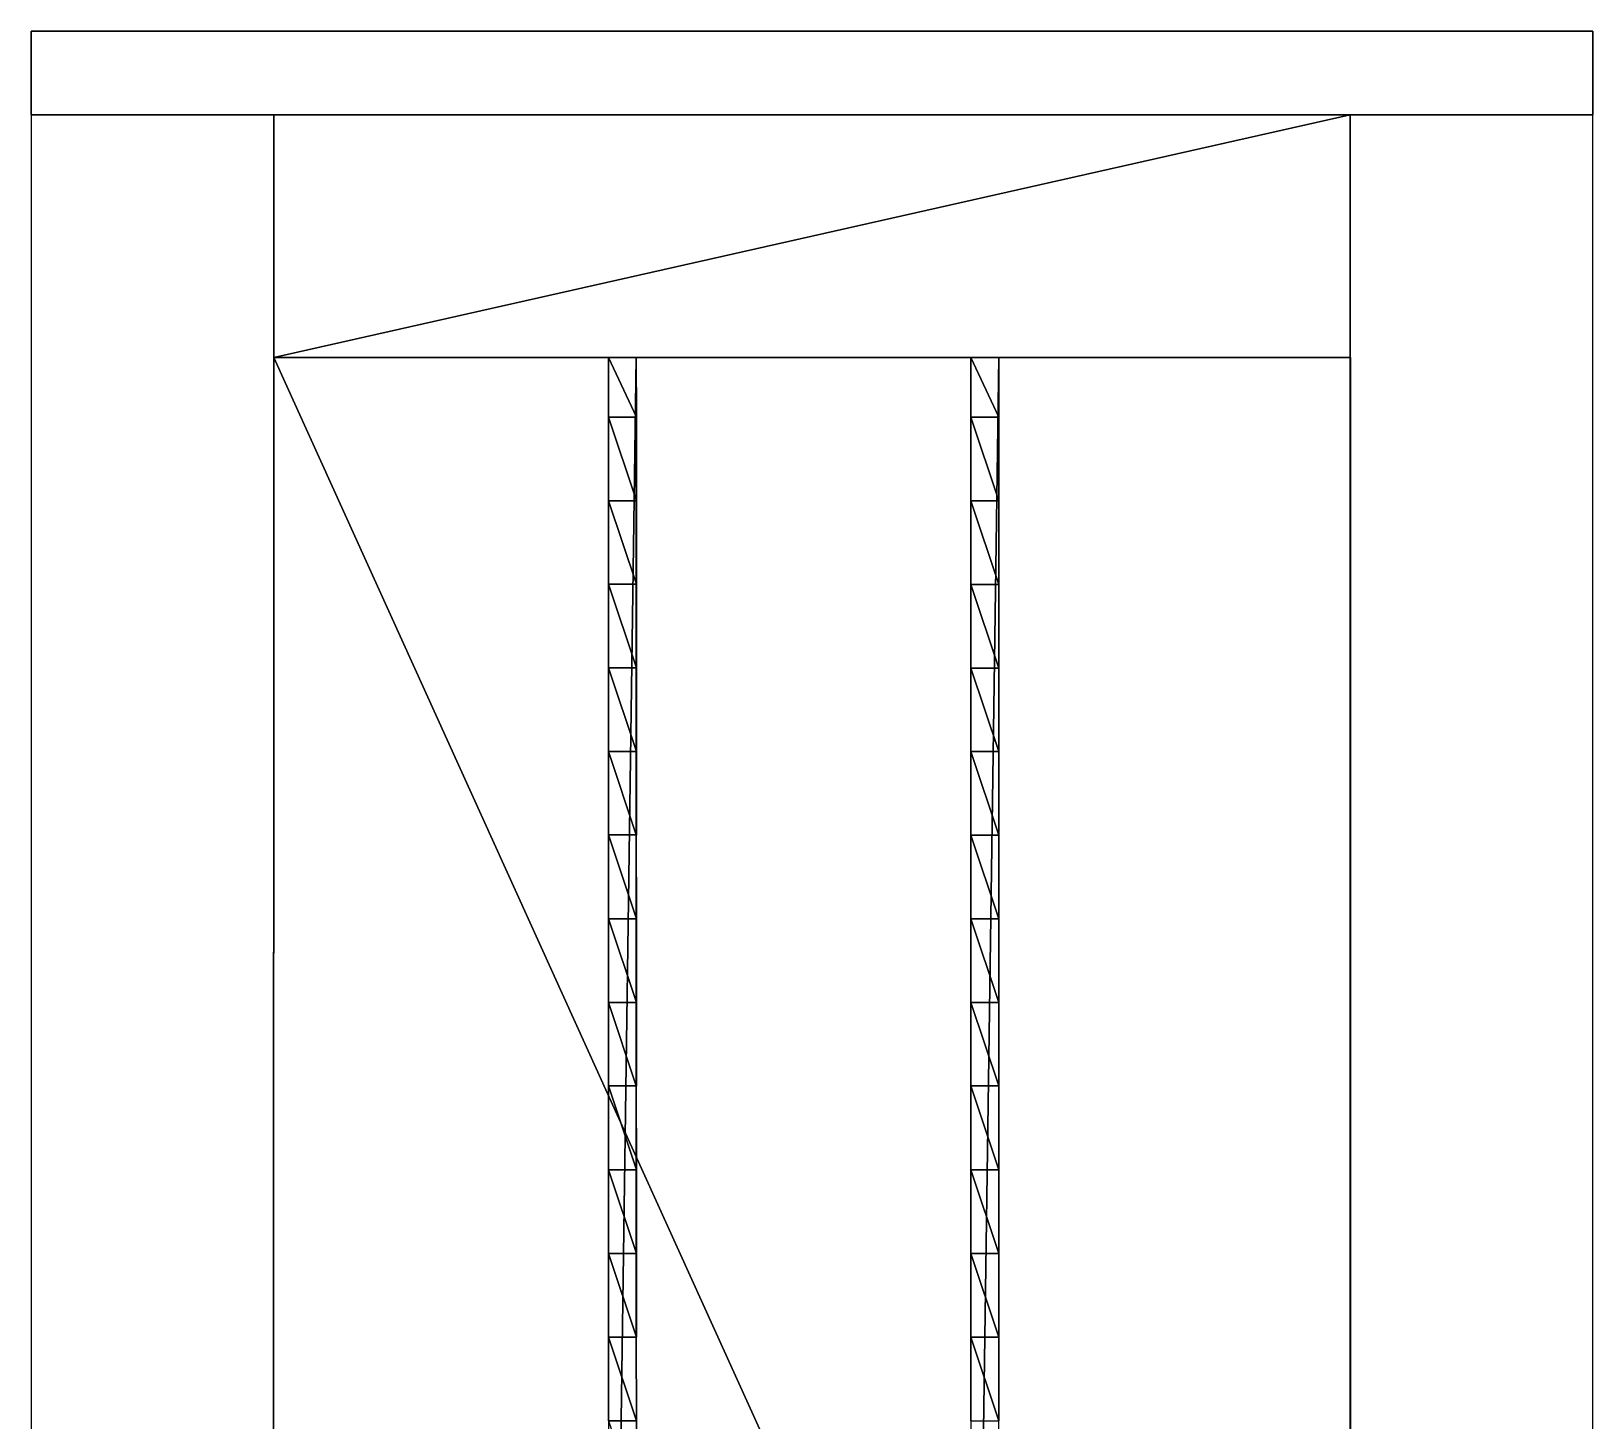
# Model space of a CAD drawing. Extents: x -140 to 140, y 0 to 495.
# Drawn here: x -140 to 140, y 245.8 to 495 of the extents above; entities that cross this region are included whole.
import ezdxf

# ---------------------------------------------------------------- set-up
doc = ezdxf.new("R2010")
doc.units = 0
doc.layers.get('0').update_dxf_attribs({"linetype": 'CONTINUOUS'})
doc.layers.add('BRANCO', color=7, linetype='CONTINUOUS')

msp = doc.modelspace()

# ---------------------------------------------------------------- linework, layer by layer
at = {"linetype": 'CONTINUOUS'}
for p, q in [((-140, 480), (-140, 495)), ((-140, 495), (140, 495)), ((140, 495), (140, 480))]:
    msp.add_line(p, q, dxfattribs=at)
for points in [[(-140, 495), (-140, 480), (140, 480), (140, 495)], [(-140, 480), (-140, 10), (-96.5, 10), (-96.5, 480)], [(96.5, 480), (96.5, 10), (140, 10), (140, 480)]]:
    msp.add_3dface(points, dxfattribs=at)
at = {"layer": 'BRANCO'}
for points in [[(-96.5, 480), (-96.5, 436.5), (96.5, 480), (-96.5, 480)], [(96.5, 480), (-96.5, 436.5), (96.5, 436.5), (96.5, 480)], [(-96.5, 436.5), (-96.5, 480), (96.5, 480), (-96.5, 436.5)], [(-96.5, 436.5), (96.5, 480), (96.5, 436.5), (-96.5, 436.5)], [(-96.5, 436.5), (-96.58979, 9.1188), (-96.58979, 10, -74), (-96.5, 436.5)], [(-96.5, 436.5), (-96.58979, 10, -74), (-96.50531, 436.5, -74), (-96.5, 436.5)], [(-96.50531, 436.5, -74), (-96.58979, 10, -74), (96.69047, 10.3461, -74), (-96.50531, 436.5, -74)], [(-96.5, 436.5), (-96.50531, 436.5, -74), (96.54232, 436.5, -73.8721), (-96.5, 436.5)], [(-96.50531, 436.5, -74), (96.69047, 10.3461, -74), (96.54239, 436.5, -74.00008), (-96.50531, 436.5, -74)], [(-96.5, 436.5), (96.54232, 436.5, -73.8721), (96.5, 436.5), (-96.5, 436.5)], [(-31.50531, 436.50623, -74.02586), (-31.50531, 436.50623, -24.02587), (-36.50531, 436.5, -24.02587), (-31.50531, 436.50623, -74.02586)], [(-31.50531, 436.50623, -74.02586), (-36.50531, 436.5, -24.02587), (-36.50531, 436.5, -74.02586), (-31.50531, 436.50623, -74.02586)], [(-36.48989, 85.1116, -74.02586), (-31.50531, 436.50623, -74.02586), (-36.50531, 436.5, -74.02586), (-36.48989, 85.1116, -74.02586)], [(-31.4976, 425.81202, -21.19158), (-31.51092, 436.50622, -24.02587), (-36.50531, 436.50245, -24.02652), (-31.4976, 425.81202, -21.19158)], [(-31.4976, 425.81202, -21.19158), (-36.50531, 436.50245, -24.02652), (-36.4976, 425.80579, -21.19158), (-31.4976, 425.81202, -21.19158)], [(-36.4976, 425.80579, -21.19158), (-36.50531, 436.5, -24.02587), (-36.50484, 425.80579, -74.02586), (-36.4976, 425.80579, -21.19158)], [(-36.50484, 425.80579, -74.02586), (-36.50531, 436.5, -24.02587), (-36.50531, 436.5, -74.02586), (-36.50484, 425.80579, -74.02586)], [(-36.48989, 85.1116, -74.02586), (-31.48989, 85.1178, -74.02586), (-31.50531, 436.50623, -74.02586), (-36.48989, 85.1116, -74.02586)], [(-31.50531, 436.50623, -24.02587), (-31.4976, 425.81202, -21.19158), (-31.50484, 425.81202, -74.02586), (-31.50531, 436.50623, -24.02587)], [(-31.50531, 436.50623, -24.02587), (-31.50484, 425.81202, -74.02586), (-31.50531, 436.50623, -74.02586), (-31.50531, 436.50623, -24.02587)], [(33.49469, 436.49884, -73.93605), (33.49469, 436.49884, -23.93605), (28.49469, 436.49261, -23.93605), (33.49469, 436.49884, -73.93605)], [(33.49469, 436.49884, -73.93605), (28.49469, 436.49261, -23.93605), (28.49469, 436.49261, -73.93605), (33.49469, 436.49884, -73.93605)], [(28.51011, 85.1042, -73.93605), (33.49469, 436.49884, -73.93605), (28.49469, 436.49261, -73.93605), (28.51011, 85.1042, -73.93605)], [(33.5024, 425.80463, -21.10176), (33.48908, 436.49883, -23.93605), (28.49469, 436.49506, -23.9367), (33.5024, 425.80463, -21.10176)], [(33.5024, 425.80463, -21.10176), (28.49469, 436.49506, -23.9367), (28.5024, 425.7984, -21.10176), (33.5024, 425.80463, -21.10176)], [(28.5024, 425.7984, -21.10176), (28.49469, 436.49261, -23.93605), (28.49516, 425.7984, -73.93605), (28.5024, 425.7984, -21.10176)], [(28.49516, 425.7984, -73.93605), (28.49469, 436.49261, -23.93605), (28.49469, 436.49261, -73.93605), (28.49516, 425.7984, -73.93605)], [(28.51011, 85.1042, -73.93605), (33.51012, 85.1104, -73.93605), (33.49469, 436.49884, -73.93605), (28.51011, 85.1042, -73.93605)], [(33.49469, 436.49884, -23.93605), (33.5024, 425.80463, -21.10176), (33.49516, 425.80463, -73.93605), (33.49469, 436.49884, -23.93605)], [(33.49469, 436.49884, -23.93605), (33.49516, 425.80463, -73.93605), (33.49469, 436.49884, -73.93605), (33.49469, 436.49884, -23.93605)], [(96.5, 10), (96.5, 436.5), (96.49938, 10.3458, -74), (96.5, 10)], [(96.49938, 10.3458, -74), (96.5, 436.5), (96.54239, 436.5, -73.99998), (96.49938, 10.3458, -74)], [(-36.50418, 410.80579, -74.02586), (-36.4976, 425.80579, -21.19158), (-36.50484, 425.80579, -74.02586), (-36.50418, 410.80579, -74.02586)], [(-36.4976, 410.80579, -17.53441), (-36.4976, 425.80579, -21.19158), (-36.50418, 410.80579, -74.02586), (-36.4976, 410.80579, -17.53441)], [(-31.4976, 410.81202, -17.53441), (-31.51628, 425.812, -21.19158), (-36.4976, 425.81165, -21.19301), (-31.4976, 410.81202, -17.53441)], [(-31.4976, 410.81202, -17.53441), (-36.4976, 425.81165, -21.19301), (-36.4976, 410.80579, -17.53441), (-31.4976, 410.81202, -17.53441)], [(-31.4976, 425.81202, -21.19158), (-31.50418, 410.81202, -74.02586), (-31.50484, 425.81202, -74.02586), (-31.4976, 425.81202, -21.19158)], [(-31.4976, 425.81202, -21.19158), (-31.4976, 410.81202, -17.53441), (-31.50418, 410.81202, -74.02586), (-31.4976, 425.81202, -21.19158)], [(28.49582, 410.7984, -73.93605), (28.5024, 425.7984, -21.10176), (28.49516, 425.7984, -73.93605), (28.49582, 410.7984, -73.93605)], [(28.5024, 410.7984, -17.44459), (28.5024, 425.7984, -21.10176), (28.49582, 410.7984, -73.93605), (28.5024, 410.7984, -17.44459)], [(33.5024, 410.80463, -17.44459), (33.48372, 425.80461, -21.10176), (28.5024, 425.80426, -21.10319), (33.5024, 410.80463, -17.44459)], [(33.5024, 410.80463, -17.44459), (28.5024, 425.80426, -21.10319), (28.5024, 410.7984, -17.44459), (33.5024, 410.80463, -17.44459)], [(33.5024, 425.80463, -21.10176), (33.49582, 410.80463, -73.93605), (33.49516, 425.80463, -73.93605), (33.5024, 425.80463, -21.10176)], [(33.5024, 425.80463, -21.10176), (33.5024, 410.80463, -17.44459), (33.49582, 410.80463, -73.93605), (33.5024, 425.80463, -21.10176)], [(-36.4976, 395.80579, -74.02586), (-36.4976, 410.80579, -17.53441), (-36.50418, 410.80579, -74.02586), (-36.4976, 395.80579, -74.02586)], [(-31.4976, 395.81202, -14.24323), (-31.51628, 410.812, -17.53441), (-36.4976, 410.80579, -17.53383), (-31.4976, 395.81202, -14.24323)], [(-36.4976, 395.80579, -14.24323), (-36.4976, 410.80579, -17.53441), (-36.4976, 395.80579, -74.02586), (-36.4976, 395.80579, -14.24323)], [(-31.4976, 395.81202, -14.24323), (-36.4976, 410.80579, -17.53383), (-36.4976, 395.80579, -14.24323), (-31.4976, 395.81202, -14.24323)], [(-31.4976, 410.81202, -17.53441), (-31.4976, 395.81202, -74.02586), (-31.50418, 410.81202, -74.02586), (-31.4976, 410.81202, -17.53441)], [(-31.4976, 410.81202, -17.53441), (-31.4976, 395.81202, -14.24323), (-31.4976, 395.81202, -74.02586), (-31.4976, 410.81202, -17.53441)], [(28.5024, 395.7984, -73.93605), (28.5024, 410.7984, -17.44459), (28.49582, 410.7984, -73.93605), (28.5024, 395.7984, -73.93605)], [(33.5024, 395.80463, -14.15342), (33.48372, 410.8046, -17.44459), (28.5024, 410.7984, -17.44401), (33.5024, 395.80463, -14.15342)], [(28.5024, 395.7984, -14.15342), (28.5024, 410.7984, -17.44459), (28.5024, 395.7984, -73.93605), (28.5024, 395.7984, -14.15342)], [(33.5024, 395.80463, -14.15342), (28.5024, 410.7984, -17.44401), (28.5024, 395.7984, -14.15342), (33.5024, 395.80463, -14.15342)], [(33.5024, 410.80463, -17.44459), (33.5024, 395.80463, -73.93605), (33.49582, 410.80463, -73.93605), (33.5024, 410.80463, -17.44459)], [(33.5024, 410.80463, -17.44459), (33.5024, 395.80463, -14.15342), (33.5024, 395.80463, -73.93605), (33.5024, 410.80463, -17.44459)], [(-31.4976, 380.81202, -11.31253), (-31.51628, 395.812, -14.24323), (-36.4976, 395.81177, -14.2444), (-31.4976, 380.81202, -11.31253)], [(-31.4976, 380.81202, -11.31253), (-36.4976, 395.81177, -14.2444), (-36.4976, 380.80579, -11.31253), (-31.4976, 380.81202, -11.31253)], [(-36.4976, 380.80579, -11.31253), (-36.4976, 395.80579, -14.24323), (-36.4976, 380.80579, -74.02586), (-36.4976, 380.80579, -11.31253)], [(-36.4976, 380.80579, -74.02586), (-36.4976, 395.80579, -14.24323), (-36.4976, 395.80579, -74.02586), (-36.4976, 380.80579, -74.02586)], [(-31.4976, 395.81202, -14.24323), (-31.4976, 380.81202, -11.31253), (-31.4976, 380.81202, -74.02586), (-31.4976, 395.81202, -14.24323)], [(-31.4976, 395.81202, -14.24323), (-31.4976, 380.81202, -74.02586), (-31.4976, 395.81202, -74.02586), (-31.4976, 395.81202, -14.24323)], [(33.5024, 380.80463, -11.22272), (33.48372, 395.8046, -14.15342), (28.5024, 395.80437, -14.15458), (33.5024, 380.80463, -11.22272)], [(33.5024, 380.80463, -11.22272), (28.5024, 395.80437, -14.15458), (28.5024, 380.7984, -11.22272), (33.5024, 380.80463, -11.22272)], [(28.5024, 380.7984, -11.22272), (28.5024, 395.7984, -14.15342), (28.5024, 380.7984, -73.93605), (28.5024, 380.7984, -11.22272)], [(28.5024, 380.7984, -73.93605), (28.5024, 395.7984, -14.15342), (28.5024, 395.7984, -73.93605), (28.5024, 380.7984, -73.93605)], [(33.5024, 395.80463, -14.15342), (33.5024, 380.80463, -11.22272), (33.5024, 380.80463, -73.93605), (33.5024, 395.80463, -14.15342)], [(33.5024, 395.80463, -14.15342), (33.5024, 380.80463, -73.93605), (33.5024, 395.80463, -73.93605), (33.5024, 395.80463, -14.15342)], [(-36.4976, 365.8058, -8.72363), (-36.4976, 380.80579, -11.31253), (-36.50221, 365.8058, -74.02586), (-36.4976, 365.8058, -8.72363)], [(-36.50221, 365.8058, -74.02586), (-36.4976, 380.80579, -11.31253), (-36.4976, 380.80579, -74.02586), (-36.50221, 365.8058, -74.02586)], [(-31.4976, 365.812, -8.72363), (-31.51628, 380.812, -11.31253), (-36.4976, 380.80579, -11.31253), (-31.4976, 365.812, -8.72363)], [(-31.4976, 365.812, -8.72363), (-36.4976, 380.80579, -11.31253), (-36.4976, 365.8058, -8.72363), (-31.4976, 365.812, -8.72363)], [(-31.4976, 380.81202, -11.31253), (-31.4976, 365.812, -8.72363), (-31.50221, 365.812, -74.02586), (-31.4976, 380.81202, -11.31253)], [(-31.4976, 380.81202, -11.31253), (-31.50221, 365.812, -74.02586), (-31.4976, 380.81202, -74.02586), (-31.4976, 380.81202, -11.31253)], [(33.5024, 365.8046, -8.633812), (33.48372, 380.8046, -11.22272), (28.5024, 380.7984, -11.22272), (33.5024, 365.8046, -8.633812)], [(33.5024, 380.80463, -11.22272), (33.5024, 365.8046, -8.633812), (33.49779, 365.8046, -73.93605), (33.5024, 380.80463, -11.22272)], [(33.5024, 380.80463, -11.22272), (33.49779, 365.8046, -73.93605), (33.5024, 380.80463, -73.93605), (33.5024, 380.80463, -11.22272)], [(28.5024, 365.7984, -8.633812), (28.5024, 380.7984, -11.22272), (28.49779, 365.7984, -73.93605), (28.5024, 365.7984, -8.633812)], [(28.49779, 365.7984, -73.93605), (28.5024, 380.7984, -11.22272), (28.5024, 380.7984, -73.93605), (28.49779, 365.7984, -73.93605)], [(33.5024, 365.8046, -8.633812), (28.5024, 380.7984, -11.22272), (28.5024, 365.7984, -8.633812), (33.5024, 365.8046, -8.633812)], [(-31.50531, 350.8573, -6.52009), (-36.4976, 365.8144, -8.724894), (-36.50531, 350.8511, -6.52009), (-31.50531, 350.8573, -6.52009)], [(-36.50531, 350.8511, -6.52009), (-36.4976, 365.8058, -8.72363), (-36.4976, 350.8058, -74.02586), (-36.50531, 350.8511, -6.52009)], [(-36.4976, 350.8058, -74.02586), (-36.4976, 365.8058, -8.72363), (-36.50221, 365.8058, -74.02586), (-36.4976, 350.8058, -74.02586)], [(-31.50531, 350.8573, -6.52009), (-31.52394, 365.812, -8.72363), (-36.4976, 365.8144, -8.724894), (-31.50531, 350.8573, -6.52009)], [(-31.4976, 365.812, -8.72363), (-31.50531, 350.8573, -6.52009), (-31.4976, 350.812, -74.02586), (-31.4976, 365.812, -8.72363)], [(-31.4976, 365.812, -8.72363), (-31.4976, 350.812, -74.02586), (-31.50221, 365.812, -74.02586), (-31.4976, 365.812, -8.72363)], [(33.49469, 350.8499, -6.430273), (28.50241, 365.807, -8.635076), (28.49469, 350.8437, -6.430273), (33.49469, 350.8499, -6.430273)], [(28.49469, 350.8437, -6.430273), (28.5024, 365.7984, -8.633812), (28.5024, 350.7984, -73.93605), (28.49469, 350.8437, -6.430273)], [(28.5024, 350.7984, -73.93605), (28.5024, 365.7984, -8.633812), (28.49779, 365.7984, -73.93605), (28.5024, 350.7984, -73.93605)], [(33.49469, 350.8499, -6.430273), (33.47606, 365.8046, -8.633812), (28.50241, 365.807, -8.635076), (33.49469, 350.8499, -6.430273)], [(33.5024, 365.8046, -8.633812), (33.49469, 350.8499, -6.430273), (33.5024, 350.8046, -73.93605), (33.5024, 365.8046, -8.633812)], [(33.5024, 365.8046, -8.633812), (33.5024, 350.8046, -73.93605), (33.49779, 365.8046, -73.93605), (33.5024, 365.8046, -8.633812)], [(-31.4976, 335.812, -4.78154), (-31.51634, 350.8573, -6.52009), (-36.50531, 350.8597, -6.521357), (-31.4976, 335.812, -4.78154)], [(-31.4976, 335.812, -4.78154), (-36.50531, 350.8597, -6.521357), (-36.4976, 335.8058, -4.78154), (-31.4976, 335.812, -4.78154)], [(-36.4976, 335.8058, -4.78154), (-36.50531, 350.8511, -6.52009), (-36.4976, 335.8058, -74.02586), (-36.4976, 335.8058, -4.78154)], [(-36.4976, 335.8058, -74.02586), (-36.50531, 350.8511, -6.52009), (-36.4976, 350.8058, -74.02586), (-36.4976, 335.8058, -74.02586)], [(-31.50531, 350.8573, -6.52009), (-31.4976, 335.812, -4.78154), (-31.4976, 335.812, -74.02586), (-31.50531, 350.8573, -6.52009)], [(-31.50531, 350.8573, -6.52009), (-31.4976, 335.812, -74.02586), (-31.4976, 350.812, -74.02586), (-31.50531, 350.8573, -6.52009)], [(33.5024, 335.8046, -4.691723), (33.48366, 350.8499, -6.430273), (28.49469, 350.8523, -6.43154), (33.5024, 335.8046, -4.691723)], [(33.5024, 335.8046, -4.691723), (28.49469, 350.8523, -6.43154), (28.5024, 335.7984, -4.691723), (33.5024, 335.8046, -4.691723)], [(28.5024, 335.7984, -4.691723), (28.49469, 350.8437, -6.430273), (28.5024, 335.7984, -73.93605), (28.5024, 335.7984, -4.691723)], [(28.5024, 335.7984, -73.93605), (28.49469, 350.8437, -6.430273), (28.5024, 350.7984, -73.93605), (28.5024, 335.7984, -73.93605)], [(33.49469, 350.8499, -6.430273), (33.5024, 335.8046, -4.691723), (33.5024, 335.8046, -73.93605), (33.49469, 350.8499, -6.430273)], [(33.49469, 350.8499, -6.430273), (33.5024, 335.8046, -73.93605), (33.5024, 350.8046, -73.93605), (33.49469, 350.8499, -6.430273)], [(-36.4976, 320.8058, -3.235925), (-36.4976, 335.8058, -4.78154), (-36.50023, 320.8058, -74.02586), (-36.4976, 320.8058, -3.235925)], [(-36.50023, 320.8058, -74.02586), (-36.4976, 335.8058, -4.78154), (-36.4976, 335.8058, -74.02586), (-36.50023, 320.8058, -74.02586)], [(-31.4976, 320.812, -3.235925), (-31.51628, 335.812, -4.78154), (-36.4976, 335.8119, -4.782173), (-31.4976, 320.812, -3.235925)], [(-31.4976, 320.812, -3.235925), (-36.4976, 335.8119, -4.782173), (-36.4976, 320.8058, -3.235925), (-31.4976, 320.812, -3.235925)], [(-31.4976, 335.812, -4.78154), (-31.4976, 320.812, -3.235925), (-31.50023, 320.812, -74.02586), (-31.4976, 335.812, -4.78154)], [(-31.4976, 335.812, -4.78154), (-31.50023, 320.812, -74.02586), (-31.4976, 335.812, -74.02586), (-31.4976, 335.812, -4.78154)], [(28.5024, 320.7984, -3.146107), (28.5024, 335.7984, -4.691723), (28.49977, 320.7984, -73.93605), (28.5024, 320.7984, -3.146107)], [(28.49977, 320.7984, -73.93605), (28.5024, 335.7984, -4.691723), (28.5024, 335.7984, -73.93605), (28.49977, 320.7984, -73.93605)], [(33.5024, 320.8046, -3.146107), (33.48372, 335.8046, -4.691723), (28.5024, 335.8045, -4.692356), (33.5024, 320.8046, -3.146107)], [(33.5024, 320.8046, -3.146107), (28.5024, 335.8045, -4.692356), (28.5024, 320.7984, -3.146107), (33.5024, 320.8046, -3.146107)], [(33.5024, 335.8046, -4.691723), (33.5024, 320.8046, -3.146107), (33.49977, 320.8046, -73.93605), (33.5024, 335.8046, -4.691723)], [(33.5024, 335.8046, -4.691723), (33.49977, 320.8046, -73.93605), (33.5024, 335.8046, -73.93605), (33.5024, 335.8046, -4.691723)], [(-31.50531, 305.8829, -1.9243), (-36.4976, 320.8145, -3.236689), (-36.50531, 305.8767, -1.9243), (-31.50531, 305.8829, -1.9243)], [(-36.50531, 305.8767, -1.9243), (-36.4976, 320.8058, -3.235925), (-36.4976, 305.8058, -74.02586), (-36.50531, 305.8767, -1.9243)], [(-31.50531, 305.8829, -1.9243), (-31.52391, 320.812, -3.235925), (-36.4976, 320.8145, -3.236689), (-31.50531, 305.8829, -1.9243)], [(-36.4976, 305.8058, -74.02586), (-36.4976, 320.8058, -3.235925), (-36.4976, 320.8058, -74.02586), (-36.4976, 305.8058, -74.02586)], [(-31.4976, 320.812, -3.235925), (-31.50531, 305.8829, -1.9243), (-31.4976, 305.812, -74.02586), (-31.4976, 320.812, -3.235925)], [(-31.4976, 320.812, -3.235925), (-31.4976, 305.812, -74.02586), (-31.4976, 320.812, -74.02586), (-31.4976, 320.812, -3.235925)], [(33.49469, 305.8756, -1.834482), (28.50241, 320.8071, -3.146872), (28.49469, 305.8693, -1.834482), (33.49469, 305.8756, -1.834482)], [(28.49469, 305.8693, -1.834482), (28.5024, 320.7984, -3.146107), (28.5024, 305.7984, -73.93605), (28.49469, 305.8693, -1.834482)], [(28.5024, 305.7984, -73.93605), (28.5024, 320.7984, -3.146107), (28.5024, 320.7984, -73.93605), (28.5024, 305.7984, -73.93605)], [(33.49469, 305.8756, -1.834482), (33.47609, 320.8046, -3.146107), (28.50241, 320.8071, -3.146872), (33.49469, 305.8756, -1.834482)], [(33.5024, 320.8046, -3.146107), (33.49469, 305.8756, -1.834482), (33.5024, 305.8046, -73.93605), (33.5024, 320.8046, -3.146107)], [(33.5024, 320.8046, -3.146107), (33.5024, 305.8046, -73.93605), (33.5024, 320.8046, -73.93605), (33.5024, 320.8046, -3.146107)], [(-31.4976, 290.812, -1.164051), (-31.51637, 305.8829, -1.9243), (-36.50531, 305.8855, -1.925067), (-31.4976, 290.812, -1.164051)], [(-31.4976, 290.812, -1.164051), (-36.50531, 305.8855, -1.925067), (-36.4976, 290.8058, -1.164051), (-31.4976, 290.812, -1.164051)], [(-36.4976, 290.8058, -1.164051), (-36.50531, 305.8767, -1.9243), (-36.49892, 290.8058, -74.02586), (-36.4976, 290.8058, -1.164051)], [(-36.49892, 290.8058, -74.02586), (-36.50531, 305.8767, -1.9243), (-36.4976, 305.8058, -74.02586), (-36.49892, 290.8058, -74.02586)], [(-31.50531, 305.8829, -1.9243), (-31.4976, 290.812, -1.164051), (-31.49892, 290.812, -74.02586), (-31.50531, 305.8829, -1.9243)], [(-31.50531, 305.8829, -1.9243), (-31.49892, 290.812, -74.02586), (-31.4976, 305.812, -74.02586), (-31.50531, 305.8829, -1.9243)], [(33.5024, 290.8046, -1.074234), (33.48363, 305.8755, -1.834482), (28.49469, 305.8781, -1.835249), (33.5024, 290.8046, -1.074234)], [(33.5024, 290.8046, -1.074234), (28.49469, 305.8781, -1.835249), (28.5024, 290.7984, -1.074234), (33.5024, 290.8046, -1.074234)], [(28.5024, 290.7984, -1.074234), (28.49469, 305.8693, -1.834482), (28.50109, 290.7984, -73.93605), (28.5024, 290.7984, -1.074234)], [(28.50109, 290.7984, -73.93605), (28.49469, 305.8693, -1.834482), (28.5024, 305.7984, -73.93605), (28.50109, 290.7984, -73.93605)], [(33.49469, 305.8756, -1.834482), (33.5024, 290.8046, -1.074234), (33.50108, 290.8046, -73.93605), (33.49469, 305.8756, -1.834482)], [(33.49469, 305.8756, -1.834482), (33.50108, 290.8046, -73.93605), (33.5024, 305.8046, -73.93605), (33.49469, 305.8756, -1.834482)], [(-36.4976, 275.8058, -0.394993), (-36.4976, 290.8058, -1.164051), (-36.49826, 275.8058, -74.02586), (-36.4976, 275.8058, -0.394993)], [(-36.49826, 275.8058, -74.02586), (-36.4976, 290.8058, -1.164051), (-36.4976, 290.8058, -74.02586), (-36.49826, 275.8058, -74.02586)], [(-31.4976, 275.812, -0.394993), (-31.51628, 290.812, -1.164051), (-36.4976, 290.8058, -1.163961), (-31.4976, 275.812, -0.394993)], [(-31.4976, 275.812, -0.394993), (-36.4976, 290.8058, -1.163961), (-36.4976, 275.8058, -0.394993), (-31.4976, 275.812, -0.394993)], [(-31.4976, 290.812, -1.164051), (-31.4976, 275.812, -0.394993), (-31.49826, 275.812, -74.02586), (-31.4976, 290.812, -1.164051)], [(-31.4976, 290.812, -1.164051), (-31.49826, 275.812, -74.02586), (-31.4976, 290.812, -74.02586), (-31.4976, 290.812, -1.164051)], [(28.5024, 275.7984, -0.305175), (28.5024, 290.7984, -1.074234), (28.50174, 275.7984, -73.93605), (28.5024, 275.7984, -0.305175)], [(28.50174, 275.7984, -73.93605), (28.5024, 290.7984, -1.074234), (28.5024, 290.7984, -73.93605), (28.50174, 275.7984, -73.93605)], [(33.5024, 275.8046, -0.305175), (33.48372, 290.8046, -1.074234), (28.5024, 290.7984, -1.074144), (33.5024, 275.8046, -0.305175)], [(33.5024, 275.8046, -0.305175), (28.5024, 290.7984, -1.074144), (28.5024, 275.7984, -0.305175), (33.5024, 275.8046, -0.305175)], [(33.5024, 290.8046, -1.074234), (33.5024, 275.8046, -0.305175), (33.50174, 275.8046, -73.93605), (33.5024, 290.8046, -1.074234)], [(33.5024, 290.8046, -1.074234), (33.50174, 275.8046, -73.93605), (33.5024, 290.8046, -73.93605), (33.5024, 290.8046, -1.074234)], [(-31.4976, 260.812, -0.394993), (-36.4976, 275.812, -0.394993), (-36.50531, 260.8042, -0.394993), (-31.4976, 260.812, -0.394993)], [(-31.4976, 260.812, -0.394993), (-31.4976, 275.812, -0.394993), (-36.4976, 275.812, -0.394993), (-31.4976, 260.812, -0.394993)], [(-36.4976, 260.8058, -0.394993), (-36.4976, 275.8058, -0.394993), (-36.4976, 260.8058, -74.02586), (-36.4976, 260.8058, -0.394993)], [(-36.4976, 260.8058, -74.02586), (-36.4976, 275.8058, -0.394993), (-36.4976, 275.8058, -74.02586), (-36.4976, 260.8058, -74.02586)], [(-31.4976, 275.812, -0.394993), (-31.4976, 260.812, -0.394993), (-31.4976, 260.812, -74.02586), (-31.4976, 275.812, -0.394993)], [(-31.4976, 275.812, -0.394993), (-31.4976, 260.812, -74.02586), (-31.4976, 275.812, -74.02586), (-31.4976, 275.812, -0.394993)], [(33.5024, 260.8046, -0.305175), (28.5024, 275.8046, -0.305175), (28.49469, 260.7968, -0.305175), (33.5024, 260.8046, -0.305175)], [(33.5024, 260.8046, -0.305175), (33.5024, 275.8046, -0.305175), (28.5024, 275.8046, -0.305175), (33.5024, 260.8046, -0.305175)], [(28.5024, 260.7984, -0.305175), (28.5024, 275.7984, -0.305175), (28.5024, 260.7984, -73.93605), (28.5024, 260.7984, -0.305175)], [(28.5024, 260.7984, -73.93605), (28.5024, 275.7984, -0.305175), (28.5024, 275.7984, -73.93605), (28.5024, 260.7984, -73.93605)], [(33.5024, 275.8046, -0.305175), (33.5024, 260.8046, -0.305175), (33.5024, 260.8046, -73.93605), (33.5024, 275.8046, -0.305175)], [(33.5024, 275.8046, -0.305175), (33.5024, 260.8046, -73.93605), (33.5024, 275.8046, -73.93605), (33.5024, 275.8046, -0.305175)], [(-36.49694, 245.8058, -74.02586), (-36.50531, 260.8042, -0.394993), (-36.4976, 260.8058, -74.02586), (-36.49694, 245.8058, -74.02586)], [(-36.4976, 245.8058, -0.564159), (-36.50531, 260.8042, -0.394993), (-36.49694, 245.8058, -74.02586), (-36.4976, 245.8058, -0.564159)], [(-31.4976, 245.812, -0.564159), (-31.52111, 260.812, -0.394993), (-36.4976, 260.812, -0.394993), (-31.4976, 245.812, -0.564159)], [(-31.4976, 245.812, -0.564159), (-36.4976, 260.812, -0.394993), (-36.4976, 245.8058, -0.564159), (-31.4976, 245.812, -0.564159)], [(-31.50531, 260.8104, -0.394993), (-31.49694, 245.812, -74.02586), (-31.4976, 260.812, -74.02586), (-31.50531, 260.8104, -0.394993)], [(-31.50531, 260.8104, -0.394993), (-31.4976, 245.812, -0.564159), (-31.49694, 245.812, -74.02586), (-31.50531, 260.8104, -0.394993)], [(28.50306, 245.7984, -73.93605), (28.49469, 260.7968, -0.305175), (28.5024, 260.7984, -73.93605), (28.50306, 245.7984, -73.93605)], [(28.5024, 245.7984, -0.474342), (28.49469, 260.7968, -0.305175), (28.50306, 245.7984, -73.93605), (28.5024, 245.7984, -0.474342)], [(33.5024, 245.8046, -0.474342), (33.47889, 260.8046, -0.305175), (28.5024, 260.8046, -0.305175), (33.5024, 245.8046, -0.474342)], [(33.5024, 245.8046, -0.474342), (28.5024, 260.8046, -0.305175), (28.5024, 245.7984, -0.474342), (33.5024, 245.8046, -0.474342)], [(33.49469, 260.803, -0.305175), (33.50306, 245.8046, -73.93605), (33.5024, 260.8046, -73.93605), (33.49469, 260.803, -0.305175)], [(33.49469, 260.803, -0.305175), (33.5024, 245.8046, -0.474342), (33.50306, 245.8046, -73.93605), (33.49469, 260.803, -0.305175)], [(-31.4976, 230.812, -1.071991), (-31.4976, 245.812, -0.564159), (-36.4976, 245.8058, -0.564159), (-31.4976, 230.812, -1.071991)], [(-31.4976, 245.812, -0.564159), (-31.4976, 230.812, -1.071991), (-31.4976, 230.812, -74.02586), (-31.4976, 245.812, -0.564159)], [(-31.4976, 245.812, -0.564159), (-31.4976, 230.812, -74.02586), (-31.4976, 245.812, -74.02586), (-31.4976, 245.812, -0.564159)]]:
    msp.add_3dface(points, dxfattribs=at)

doc.saveas('drawing.dxf')
